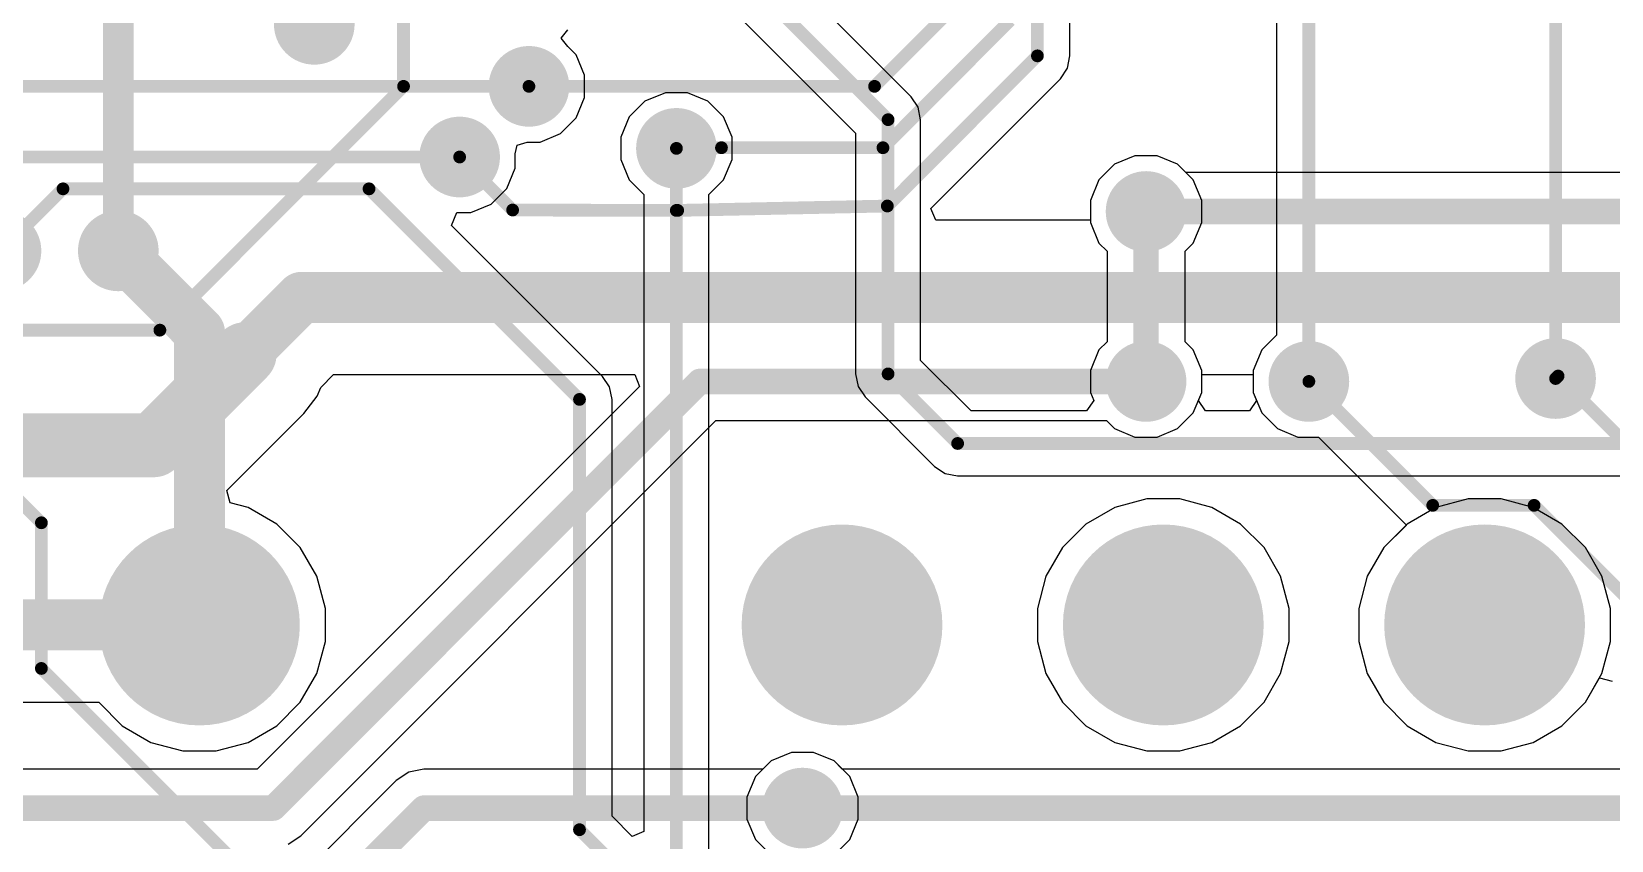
# Model space of a CAD drawing. Header units: millimetres. Extents: x -0.36 to 5.33, y -0.63 to 3.45.
# Drawn here: x 2.898 to 3.518, y 0.932 to 1.249 of the extents above; entities that cross this region are included whole.
import ezdxf

# ---------------------------------------------------------------- set-up
doc = ezdxf.new("R2010")
doc.units = ezdxf.units.MM
doc.header["$MEASUREMENT"] = 0
for name, color, linetype in [('BottomLayer', 5, 'Continuous'), ('BottomSolder', 6, 'Continuous'), ('MultiLayer', 9, 'Continuous'), ('PadHoleLayer', 156, 'Continuous'), ('TopLayer', 1, 'Continuous'), ('TopSolder', 216, 'Continuous'), ('ViaHoleLayer', 16, 'Continuous')]:
    doc.layers.add(name, color=color, linetype=linetype)

# ---------------------------------------------------------------- blocks, each defined once
blk = doc.blocks.new('1_1376430_8_1')
at = {"layer": 'BottomLayer'}
h = blk.add_hatch(color=5, dxfattribs=at)
edge = h.paths.add_edge_path()
edge.add_arc((0.3051175, 0.3238183), 0.0393701, 0, 360)
h = blk.add_hatch(color=5, dxfattribs=at)
edge = h.paths.add_edge_path()
edge.add_arc((0.5570855, 0.3238183), 0.0393701, 0, 360)
h = blk.add_hatch(color=5, dxfattribs=at)
edge = h.paths.add_edge_path()
edge.add_arc((0.6830695, 0.3238183), 0.0393701, 0, 360)
h = blk.add_hatch(color=5, dxfattribs=at)
edge = h.paths.add_edge_path()
edge.add_arc((0.8090535, 0.3238183), 0.0393701, 0, 360)
at = {"layer": 'BottomSolder'}
h = blk.add_hatch(color=6, dxfattribs=at)
edge = h.paths.add_edge_path()
edge.add_arc((0.3051175, 0.3238183), 0.0393701, 0, 360)
h = blk.add_hatch(color=6, dxfattribs=at)
edge = h.paths.add_edge_path()
edge.add_arc((0.5570855, 0.3238183), 0.0393701, 0, 360)
h = blk.add_hatch(color=6, dxfattribs=at)
edge = h.paths.add_edge_path()
edge.add_arc((0.6830695, 0.3238183), 0.0393701, 0, 360)
h = blk.add_hatch(color=6, dxfattribs=at)
edge = h.paths.add_edge_path()
edge.add_arc((0.8090535, 0.3238183), 0.0393701, 0, 360)
at = {"layer": 'MultiLayer'}
h = blk.add_hatch(color=9, dxfattribs=at)
edge = h.paths.add_edge_path()
edge.add_arc((0.3051175, 0.3238183), 0.0393701, 0, 360)
h = blk.add_hatch(color=9, dxfattribs=at)
edge = h.paths.add_edge_path()
edge.add_arc((0.5570855, 0.3238183), 0.0393701, 0, 360)
h = blk.add_hatch(color=9, dxfattribs=at)
edge = h.paths.add_edge_path()
edge.add_arc((0.6830695, 0.3238183), 0.0393701, 0, 360)
h = blk.add_hatch(color=9, dxfattribs=at)
edge = h.paths.add_edge_path()
edge.add_arc((0.8090535, 0.3238183), 0.0393701, 0, 360)
at = {"layer": 'PadHoleLayer'}
h = blk.add_hatch(color=156, dxfattribs=at)
edge = h.paths.add_edge_path()
edge.add_arc((0.3051175, 0.3238183), 0.0238189, 0, 360)
h = blk.add_hatch(color=156, dxfattribs=at)
edge = h.paths.add_edge_path()
edge.add_arc((0.5570855, 0.3238183), 0.0238189, 0, 360)
h = blk.add_hatch(color=156, dxfattribs=at)
edge = h.paths.add_edge_path()
edge.add_arc((0.6830695, 0.3238183), 0.0238189, 0, 360)
h = blk.add_hatch(color=156, dxfattribs=at)
edge = h.paths.add_edge_path()
edge.add_arc((0.8090535, 0.3238183), 0.0238189, 0, 360)
at = {"layer": 'TopLayer'}
h = blk.add_hatch(color=1, dxfattribs=at)
edge = h.paths.add_edge_path()
edge.add_arc((0.3051175, 0.3238183), 0.0393701, 0, 360)
h = blk.add_hatch(color=1, dxfattribs=at)
edge = h.paths.add_edge_path()
edge.add_arc((0.5570855, 0.3238183), 0.0393701, 0, 360)
h = blk.add_hatch(color=1, dxfattribs=at)
edge = h.paths.add_edge_path()
edge.add_arc((0.6830695, 0.3238183), 0.0393701, 0, 360)
h = blk.add_hatch(color=1, dxfattribs=at)
edge = h.paths.add_edge_path()
edge.add_arc((0.8090535, 0.3238183), 0.0393701, 0, 360)
at = {"layer": 'TopSolder'}
h = blk.add_hatch(color=216, dxfattribs=at)
edge = h.paths.add_edge_path()
edge.add_arc((0.3051175, 0.3238183), 0.0393701, 0, 360)
h = blk.add_hatch(color=216, dxfattribs=at)
edge = h.paths.add_edge_path()
edge.add_arc((0.5570855, 0.3238183), 0.0393701, 0, 360)
h = blk.add_hatch(color=216, dxfattribs=at)
edge = h.paths.add_edge_path()
edge.add_arc((0.6830695, 0.3238183), 0.0393701, 0, 360)
h = blk.add_hatch(color=216, dxfattribs=at)
edge = h.paths.add_edge_path()
edge.add_arc((0.8090535, 0.3238183), 0.0393701, 0, 360)

msp = doc.modelspace()

# ---------------------------------------------------------------- hatches: boundary and pattern name
at = {"layer": 'BottomLayer'}
h = msp.add_hatch(color=5, dxfattribs=at)
edge = h.paths.add_edge_path()
edge.add_arc((3.009, 1.252), 0.011811, 0, 360)
h = msp.add_hatch(color=5, dxfattribs=at)
edge = h.paths.add_edge_path()
edge.add_arc((3.0931753, 1.227689), 0.011811, 0, 360)
h = msp.add_hatch(color=5, dxfattribs=at)
edge = h.paths.add_edge_path()
edge.add_arc((3.151, 1.2033799), 0.011811, 0, 360)
h = msp.add_hatch(color=5, dxfattribs=at)
edge = h.paths.add_edge_path()
edge.add_arc((3.066, 1.2), 0.011811, 0, 360)
h = msp.add_hatch(color=5, dxfattribs=at)
edge = h.paths.add_edge_path()
edge.add_arc((3.3351575, 1.1786495), 0.011811, 0, 360)
h = msp.add_hatch(color=5, dxfattribs=at)
edge = h.paths.add_edge_path()
edge.add_arc((2.9321605, 1.1632165), 0.011811, 0, 360)
h = msp.add_hatch(color=5, dxfattribs=at)
edge = h.paths.add_edge_path()
edge.add_arc((3.3351575, 1.1120459), 0.011811, 0, 360)
h = msp.add_hatch(color=5, dxfattribs=at)
edge = h.paths.add_edge_path()
edge.add_arc((3.399, 1.1120459), 0.011811, 0, 360)
h = msp.add_hatch(color=5, dxfattribs=at)
edge = h.paths.add_edge_path()
edge.add_arc((3.4957429, 1.113189), 0.011811, 0, 360)
h = msp.add_hatch(color=5, dxfattribs=at)
edge = h.paths.add_edge_path()
edge.add_arc((3.2004679, 0.9448391), 0.011811, 0, 360)
at = {"layer": 'BottomSolder'}
h = msp.add_hatch(color=6, dxfattribs=at)
edge = h.paths.add_edge_path()
edge.add_arc((3.009, 1.252), 0.015811, 0, 360)
h = msp.add_hatch(color=6, dxfattribs=at)
edge = h.paths.add_edge_path()
edge.add_arc((3.0931753, 1.227689), 0.015811, 0, 360)
h = msp.add_hatch(color=6, dxfattribs=at)
edge = h.paths.add_edge_path()
edge.add_arc((3.066, 1.2), 0.015811, 0, 360)
h = msp.add_hatch(color=6, dxfattribs=at)
edge = h.paths.add_edge_path()
edge.add_arc((3.151, 1.2033799), 0.015811, 0, 360)
h = msp.add_hatch(color=6, dxfattribs=at)
edge = h.paths.add_edge_path()
edge.add_arc((3.3351575, 1.1786495), 0.015811, 0, 360)
h = msp.add_hatch(color=6, dxfattribs=at)
edge = h.paths.add_edge_path()
edge.add_arc((2.8861528, 1.1632165), 0.015811, 0, 360)
h = msp.add_hatch(color=6, dxfattribs=at)
edge = h.paths.add_edge_path()
edge.add_arc((2.9321605, 1.1632165), 0.015811, 0, 360)
h = msp.add_hatch(color=6, dxfattribs=at)
edge = h.paths.add_edge_path()
edge.add_arc((3.3351575, 1.1120459), 0.015811, 0, 360)
h = msp.add_hatch(color=6, dxfattribs=at)
edge = h.paths.add_edge_path()
edge.add_arc((3.399, 1.1120459), 0.015811, 0, 360)
h = msp.add_hatch(color=6, dxfattribs=at)
edge = h.paths.add_edge_path()
edge.add_arc((3.4957429, 1.113189), 0.015811, 0, 360)
h = msp.add_hatch(color=6, dxfattribs=at)
edge = h.paths.add_edge_path()
edge.add_arc((3.2004679, 0.9448391), 0.015811, 0, 360)
at = {"layer": 'TopLayer'}
h = msp.add_hatch(color=1, dxfattribs=at)
edge = h.paths.add_edge_path()
edge.add_arc((3.009, 1.252), 0.011811, 0, 360)
h = msp.add_hatch(color=1, dxfattribs=at)
edge = h.paths.add_edge_path()
edge.add_arc((3.0931753, 1.227689), 0.011811, 0, 360)
h = msp.add_hatch(color=1, dxfattribs=at)
edge = h.paths.add_edge_path()
edge.add_arc((3.151, 1.2033799), 0.011811, 0, 360)
h = msp.add_hatch(color=1, dxfattribs=at)
edge = h.paths.add_edge_path()
edge.add_arc((3.066, 1.2), 0.011811, 0, 360)
h = msp.add_hatch(color=1, dxfattribs=at)
edge = h.paths.add_edge_path()
edge.add_arc((3.3351575, 1.1786495), 0.011811, 0, 360)
h = msp.add_hatch(color=1, dxfattribs=at)
edge = h.paths.add_edge_path()
edge.add_arc((2.9321605, 1.1632165), 0.011811, 0, 360)
h = msp.add_hatch(color=1, dxfattribs=at)
edge = h.paths.add_edge_path()
edge.add_arc((3.3351575, 1.1120459), 0.011811, 0, 360)
h = msp.add_hatch(color=1, dxfattribs=at)
edge = h.paths.add_edge_path()
edge.add_arc((3.399, 1.1120459), 0.011811, 0, 360)
h = msp.add_hatch(color=1, dxfattribs=at)
edge = h.paths.add_edge_path()
edge.add_arc((3.4957429, 1.113189), 0.011811, 0, 360)
h = msp.add_hatch(color=1, dxfattribs=at)
edge = h.paths.add_edge_path()
edge.add_arc((3.2004679, 0.9448391), 0.011811, 0, 360)
at = {"layer": 'TopSolder'}
h = msp.add_hatch(color=216, dxfattribs=at)
edge = h.paths.add_edge_path()
edge.add_arc((3.009, 1.252), 0.015811, 0, 360)
h = msp.add_hatch(color=216, dxfattribs=at)
edge = h.paths.add_edge_path()
edge.add_arc((3.0931753, 1.227689), 0.015811, 0, 360)
h = msp.add_hatch(color=216, dxfattribs=at)
edge = h.paths.add_edge_path()
edge.add_arc((3.066, 1.2), 0.015811, 0, 360)
h = msp.add_hatch(color=216, dxfattribs=at)
edge = h.paths.add_edge_path()
edge.add_arc((3.151, 1.2033799), 0.015811, 0, 360)
h = msp.add_hatch(color=216, dxfattribs=at)
edge = h.paths.add_edge_path()
edge.add_arc((3.3351575, 1.1786495), 0.015811, 0, 360)
h = msp.add_hatch(color=216, dxfattribs=at)
edge = h.paths.add_edge_path()
edge.add_arc((2.8861528, 1.1632165), 0.015811, 0, 360)
h = msp.add_hatch(color=216, dxfattribs=at)
edge = h.paths.add_edge_path()
edge.add_arc((2.9321605, 1.1632165), 0.015811, 0, 360)
h = msp.add_hatch(color=216, dxfattribs=at)
edge = h.paths.add_edge_path()
edge.add_arc((3.3351575, 1.1120459), 0.015811, 0, 360)
h = msp.add_hatch(color=216, dxfattribs=at)
edge = h.paths.add_edge_path()
edge.add_arc((3.399, 1.1120459), 0.015811, 0, 360)
h = msp.add_hatch(color=216, dxfattribs=at)
edge = h.paths.add_edge_path()
edge.add_arc((3.4957429, 1.113189), 0.015811, 0, 360)
h = msp.add_hatch(color=216, dxfattribs=at)
edge = h.paths.add_edge_path()
edge.add_arc((3.2004679, 0.9448391), 0.015811, 0, 360)
at = {"layer": 'ViaHoleLayer'}
h = msp.add_hatch(color=16, dxfattribs=at)
edge = h.paths.add_edge_path()
edge.add_arc((3.009, 1.252), 0.0059055, 0, 360)
h = msp.add_hatch(color=16, dxfattribs=at)
edge = h.paths.add_edge_path()
edge.add_arc((3.0931753, 1.227689), 0.0059055, 0, 360)
h = msp.add_hatch(color=16, dxfattribs=at)
edge = h.paths.add_edge_path()
edge.add_arc((3.151, 1.2033799), 0.0059055, 0, 360)
h = msp.add_hatch(color=16, dxfattribs=at)
edge = h.paths.add_edge_path()
edge.add_arc((3.066, 1.2), 0.0059055, 0, 360)
h = msp.add_hatch(color=16, dxfattribs=at)
edge = h.paths.add_edge_path()
edge.add_arc((3.3351575, 1.1786495), 0.0059055, 0, 360)
h = msp.add_hatch(color=16, dxfattribs=at)
edge = h.paths.add_edge_path()
edge.add_arc((2.9321605, 1.1632165), 0.0059055, 0, 360)
h = msp.add_hatch(color=16, dxfattribs=at)
edge = h.paths.add_edge_path()
edge.add_arc((3.3351575, 1.1120459), 0.0059055, 0, 360)
h = msp.add_hatch(color=16, dxfattribs=at)
edge = h.paths.add_edge_path()
edge.add_arc((3.399, 1.1120459), 0.0059055, 0, 360)
h = msp.add_hatch(color=16, dxfattribs=at)
edge = h.paths.add_edge_path()
edge.add_arc((3.4957429, 1.113189), 0.0059055, 0, 360)
h = msp.add_hatch(color=16, dxfattribs=at)
edge = h.paths.add_edge_path()
edge.add_arc((3.2004679, 0.9448391), 0.0059055, 0, 360)

# ---------------------------------------------------------------- linework, layer by layer
at = {"layer": 'BottomLayer'}
for p, q in [((3.305304, 1.2396419), (3.305304, 1.4214247)), ((3.3043339, 1.2347646), (3.305304, 1.2396419)), ((3.3015711, 1.2306299), (3.3043339, 1.2347646)), ((3.2508195, 1.1798783), (3.3015711, 1.2306299)), ((3.3228026, 1.19714), (3.316667, 1.1910044)), ((3.330819, 1.2004605), (3.3228026, 1.19714)), ((3.339496, 1.2004605), (3.330819, 1.2004605)), ((3.3475124, 1.19714), (3.339496, 1.2004605)), ((3.350709, 1.1939434), (3.3475124, 1.19714)), ((3.316667, 1.1910044), (3.3133465, 1.182988)), ((3.7733656, 1.1939434), (3.350709, 1.1939434)), ((3.252733, 1.1752589), (3.2508195, 1.1798783)), ((3.3133465, 1.182988), (3.3133465, 1.1752589)), ((3.3133465, 1.1752589), (3.252733, 1.1752589)), ((3.1365811, 1.1101217), (2.9865924, 0.960133)), ((3.0101105, 1.1063317), (3.011515, 1.1097224)), ((3.011515, 1.1097224), (3.0165337, 1.1147411)), ((3.0165337, 1.1147411), (3.1346676, 1.1147411)), ((3.1346676, 1.1147411), (3.1365811, 1.1101217)), ((3.3569685, 1.1077074), (3.3569685, 1.1147411)), ((3.3569685, 1.1147411), (3.377189, 1.1147411)), ((3.377189, 1.1147411), (3.377189, 1.1077074)), ((3.0049011, 1.0995427), (3.0101105, 1.1063317)), ((3.353648, 1.099691), (3.3569685, 1.1077074)), ((3.377189, 1.1077074), (3.3805095, 1.099691)), ((2.9746923, 1.0693339), (3.0049011, 1.0995427)), ((3.0037417, 0.9340247), (3.166469, 1.096752)), ((3.166469, 1.096752), (3.319606, 1.096752)), ((3.319606, 1.096752), (3.3228026, 1.0935554)), ((3.3475124, 1.0935554), (3.353648, 1.099691)), ((3.3805095, 1.099691), (3.3866451, 1.0935554)), ((3.3228026, 1.0935554), (3.330819, 1.0902349)), ((3.339496, 1.0902349), (3.3475124, 1.0935554)), ((3.3866451, 1.0935554), (3.3946615, 1.0902349)), ((3.330819, 1.0902349), (3.339496, 1.0902349)), ((3.3946615, 1.0902349), (3.402787, 1.0902349)), ((3.402787, 1.0902349), (3.4372466, 1.0557753)), ((2.9759864, 1.0645042), (2.9746923, 1.0693339)), ((3.3354203, 1.065983), (3.3228639, 1.0626185)), ((3.3484197, 1.065983), (3.3354203, 1.065983)), ((3.3609761, 1.0626185), (3.3484197, 1.065983)), ((2.9830241, 1.0626185), (2.9759864, 1.0645042)), ((2.9942819, 1.0561188), (2.9830241, 1.0626185)), ((3.3228639, 1.0626185), (3.3116061, 1.0561188)), ((3.3722339, 1.0561188), (3.3609761, 1.0626185)), ((3.0034739, 1.0469268), (2.9942819, 1.0561188)), ((3.3116061, 1.0561188), (3.3024141, 1.0469268)), ((3.3814259, 1.0469268), (3.3722339, 1.0561188)), ((3.4372466, 1.0557753), (3.4283981, 1.0469268)), ((3.0099736, 1.035669), (3.0034739, 1.0469268)), ((3.3024141, 1.0469268), (3.2959144, 1.035669)), ((3.3879256, 1.035669), (3.3814259, 1.0469268)), ((3.4283981, 1.0469268), (3.4218984, 1.035669)), ((3.0133381, 1.0231126), (3.0099736, 1.035669)), ((3.2959144, 1.035669), (3.2925499, 1.0231126)), ((3.3912901, 1.0231126), (3.3879256, 1.035669)), ((3.4218984, 1.035669), (3.4185339, 1.0231126)), ((3.0133381, 1.0101132), (3.0133381, 1.0231126)), ((3.2925499, 1.0231126), (3.2925499, 1.0101132)), ((3.3912901, 1.0101132), (3.3912901, 1.0231126)), ((3.4185339, 1.0231126), (3.4185339, 1.0101132)), ((3.0099736, 0.9975568), (3.0133381, 1.0101132)), ((3.2925499, 1.0101132), (3.2959144, 0.9975568)), ((3.3879256, 0.9975568), (3.3912901, 1.0101132)), ((3.4185339, 1.0101132), (3.4218984, 0.9975568)), ((3.0034739, 0.986299), (3.0099736, 0.9975568)), ((3.2959144, 0.9975568), (3.3024141, 0.986299)), ((3.3814259, 0.986299), (3.3879256, 0.9975568)), ((3.4218984, 0.9975568), (3.4283981, 0.986299)), ((3.5074099, 0.986299), (3.5129822, 0.9959504)), ((3.5129822, 0.9959504), (3.5179822, 0.9946107)), ((2.8775217, 0.986354), (2.9244303, 0.986354)), ((2.9244303, 0.986354), (2.9244621, 0.986299)), ((2.9244621, 0.986299), (2.9336541, 0.977107)), ((2.9942819, 0.977107), (3.0034739, 0.986299)), ((3.3024141, 0.986299), (3.3116061, 0.977107)), ((3.3722339, 0.977107), (3.3814259, 0.986299)), ((3.4283981, 0.986299), (3.4375901, 0.977107)), ((3.4982179, 0.977107), (3.5074099, 0.986299)), ((2.9336541, 0.977107), (2.9449119, 0.9706073)), ((2.9830241, 0.9706073), (2.9942819, 0.977107)), ((3.3116061, 0.977107), (3.3228639, 0.9706073)), ((3.3609761, 0.9706073), (3.3722339, 0.977107)), ((3.4375901, 0.977107), (3.4488479, 0.9706073)), ((3.4869601, 0.9706073), (3.4982179, 0.977107)), ((2.9449119, 0.9706073), (2.9574683, 0.9672428)), ((2.9574683, 0.9672428), (2.9704677, 0.9672428)), ((2.9704677, 0.9672428), (2.9830241, 0.9706073)), ((3.1961294, 0.9666501), (3.188113, 0.9633296)), ((3.2048064, 0.9666501), (3.1961294, 0.9666501)), ((3.2128228, 0.9633296), (3.2048064, 0.9666501)), ((3.3228639, 0.9706073), (3.3354203, 0.9672428)), ((3.3354203, 0.9672428), (3.3484197, 0.9672428)), ((3.3484197, 0.9672428), (3.3609761, 0.9706073)), ((3.4488479, 0.9706073), (3.4614043, 0.9672428)), ((3.4614043, 0.9672428), (3.4744037, 0.9672428)), ((3.4744037, 0.9672428), (3.4869601, 0.9706073)), ((3.188113, 0.9633296), (3.1849164, 0.960133)), ((3.2189584, 0.957194), (3.2128228, 0.9633296)), ((2.9865924, 0.960133), (2.8688391, 0.960133)), ((3.0411677, 0.9556535), (2.979626, 0.8941118)), ((3.0461294, 0.9589688), (3.0411677, 0.9556535)), ((3.0519821, 0.960133), (3.0461294, 0.9589688)), ((3.1849164, 0.960133), (3.0519821, 0.960133)), ((3.2222789, 0.9491776), (3.2189584, 0.957194)), ((3.2222789, 0.9405006), (3.2222789, 0.9491776)), ((3.2189584, 0.9324842), (3.2222789, 0.9405006)), ((2.99878, 0.9307094), (3.0037417, 0.9340247)), ((3.2128228, 0.9263486), (3.2189584, 0.9324842))]:
    msp.add_line(p, q, dxfattribs=at)
for points, const_width in [([(3.2925591, 1.2396419), (3.2925591, 1.7582106)], 0.005), ([(2.9321606, 1.1632165), (2.9321606, 1.3016858)], 0.012), ([(3.044, 1.2276909), (3.044, 1.2890675)], 0.005), ([(3.2286909, 1.2276909), (3.271, 1.27)], 0.005), ([(3.231996, 1.2036379), (3.2819172, 1.2535591)], 0.005), ([(3.2337086, 1.1807914), (3.2925591, 1.2396419)], 0.005), ([(2.9484586, 1.1321495), (3.044, 1.2276909)], 0.005), ([(3.0931753, 1.227689), (3.0931772, 1.2276909)], 0.005), ([(3.0931772, 1.2276909), (3.2286909, 1.2276909)], 0.005), ([(3.066, 1.2), (3.0867765, 1.1792235)], 0.005), ([(3.151, 1.2033799), (3.1686691, 1.2036379)], 0.005), ([(3.1686691, 1.2036379), (3.231996, 1.2036379)], 0.005), ([(3.1515077, 1.1790742), (3.2337086, 1.1807914)], 0.005), ([(3.3351575, 1.1786495), (3.7797005, 1.1786495)], 0.01), ([(3.0867764, 1.1792235), (3.1509413, 1.1790689)], 0.005), ([(2.9817219, 1.1227219), (3.004, 1.145)], 0.02), ([(3.004, 1.145), (3.5420001, 1.145)], 0.02), ([(2.7910876, 1.1321495), (2.9484586, 1.1321495)], 0.005), ([(2.946, 1.087), (2.9817219, 1.1227219)], 0.025), ([(2.9929273, 0.9448391), (3.1601341, 1.1120459)], 0.01), ([(3.1601341, 1.1120459), (3.3351575, 1.1120459)], 0.01), ([(3.4957429, 1.113189), (3.4967231, 1.1141692)], 0.005), ([(3.4967231, 1.1141692), (3.5457271, 1.0651652)], 0.005), ([(3.399, 1.1120459), (3.4475629, 1.063483)], 0.005), ([(2.683, 1.087), (2.946, 1.087)], 0.025), ([(3.4475629, 1.063483), (3.4873182, 1.063483)], 0.005), ([(3.4873182, 1.063483), (3.5307271, 1.0200741)], 0.005), ([(2.837984, 1.0166129), (2.963968, 1.0166129)], 0.02), ([(2.9647944, 1.0166129), (2.9647944, 1.0176169)], 0.01), ([(2.8688391, 0.9448391), (2.9929273, 0.9448391)], 0.01), ([(2.9859609, 0.8788179), (3.0519821, 0.9448391)], 0.01), ([(3.0519821, 0.9448391), (3.2004679, 0.9448391)], 0.01)]:
    msp.add_lwpolyline(points, dxfattribs=dict(at, const_width=const_width))
for points, const_width in [([(3.2913091, 1.2396419, 1), (3.2938091, 1.2396419, 1)], 0.0025), ([(3.2913091, 1.2396419, 1), (3.2938091, 1.2396419, 1)], 0.0025), ([(3.04275, 1.2276909, 1), (3.04525, 1.2276909, 1)], 0.0025), ([(3.04275, 1.2276909, 1), (3.04525, 1.2276909, 1)], 0.0025), ([(3.0919253, 1.227689, 1), (3.0944253, 1.227689, 1)], 0.0025), ([(3.0919272, 1.2276909, 1), (3.0944272, 1.2276909, 1)], 0.0025), ([(3.0919272, 1.2276909, 1), (3.0944272, 1.2276909, 1)], 0.0025), ([(3.2274409, 1.2276909, 1), (3.2299409, 1.2276909, 1)], 0.0025), ([(3.2274409, 1.2276909, 1), (3.2299409, 1.2276909, 1)], 0.0025), ([(3.06475, 1.2, 1), (3.06725, 1.2, 1)], 0.0025), ([(3.14975, 1.2033799, 1), (3.15225, 1.2033799, 1)], 0.0025), ([(3.1674191, 1.2036379, 1), (3.1699191, 1.2036379, 1)], 0.0025), ([(3.1674191, 1.2036379, 1), (3.1699191, 1.2036379, 1)], 0.0025), ([(3.230746, 1.2036379, 1), (3.233246, 1.2036379, 1)], 0.0025), ([(3.230746, 1.2036379, 1), (3.233246, 1.2036379, 1)], 0.0025), ([(3.2324586, 1.1807914, 1), (3.2349586, 1.1807914, 1)], 0.0025), ([(3.2324586, 1.1807914, 1), (3.2349586, 1.1807914, 1)], 0.0025), ([(3.3326575, 1.1786495, 1), (3.3376575, 1.1786495, 1)], 0.005), ([(3.0855264, 1.1792235, 1), (3.0880264, 1.1792235, 1)], 0.0025), ([(3.0855265, 1.1792235, 1), (3.0880265, 1.1792235, 1)], 0.0025), ([(3.1496913, 1.179069, 1), (3.1521913, 1.179069, 1)], 0.0025), ([(3.1496913, 1.1790689, 1), (3.1521913, 1.1790689, 1)], 0.0025), ([(3.1502577, 1.1790742, 1), (3.1527577, 1.1790742, 1)], 0.0025), ([(3.1502577, 1.1790742, 1), (3.1527577, 1.1790742, 1)], 0.0025), ([(2.9291606, 1.1632165, 1), (2.9351606, 1.1632165, 1)], 0.006), ([(2.999, 1.145, 1), (3.009, 1.145, 1)], 0.01), ([(2.999, 1.145, 1), (3.009, 1.145, 1)], 0.01), ([(2.9472086, 1.1321495, 1), (2.9497086, 1.1321495, 1)], 0.0025), ([(2.9472086, 1.1321495, 1), (2.9497086, 1.1321495, 1)], 0.0025), ([(2.9754719, 1.1227219, 1), (2.9879719, 1.1227219, 1)], 0.0125), ([(2.9767219, 1.1227219, 1), (2.9867219, 1.1227219, 1)], 0.01), ([(3.1576341, 1.1120459, 1), (3.1626341, 1.1120459, 1)], 0.005), ([(3.1576341, 1.1120459, 1), (3.1626341, 1.1120459, 1)], 0.005), ([(3.3326575, 1.1120459, 1), (3.3376575, 1.1120459, 1)], 0.005), ([(3.4944929, 1.113189, 1), (3.4969929, 1.113189, 1)], 0.0025), ([(3.4954731, 1.1141692, 1), (3.4979731, 1.1141692, 1)], 0.0025), ([(3.4954731, 1.1141692, 1), (3.4979731, 1.1141692, 1)], 0.0025), ([(3.39775, 1.1120459, 1), (3.40025, 1.1120459, 1)], 0.0025), ([(2.93975, 1.087, 1), (2.95225, 1.087, 1)], 0.0125), ([(2.93975, 1.087, 1), (2.95225, 1.087, 1)], 0.0125), ([(3.4463129, 1.063483, 1), (3.4488129, 1.063483, 1)], 0.0025), ([(3.4463129, 1.063483, 1), (3.4488129, 1.063483, 1)], 0.0025), ([(3.4860682, 1.063483, 1), (3.4885682, 1.063483, 1)], 0.0025), ([(3.4860682, 1.063483, 1), (3.4885682, 1.063483, 1)], 0.0025), ([(2.958968, 1.0166129, 1), (2.968968, 1.0166129, 1)], 0.01), ([(2.9622944, 1.0176169, 1), (2.9672944, 1.0176169, 1)], 0.005), ([(2.9622944, 1.0166129, 1), (2.9672944, 1.0166129, 1)], 0.005), ([(2.9904273, 0.9448391, 1), (2.9954273, 0.9448391, 1)], 0.005), ([(2.9904273, 0.9448391, 1), (2.9954273, 0.9448391, 1)], 0.005), ([(3.0494821, 0.9448391, 1), (3.0544821, 0.9448391, 1)], 0.005), ([(3.0494821, 0.9448391, 1), (3.0544821, 0.9448391, 1)], 0.005), ([(3.1979679, 0.9448391, 1), (3.2029679, 0.9448391, 1)], 0.005)]:
    msp.add_lwpolyline(points, format="xyb", close=True, dxfattribs=dict(at, const_width=const_width))
at = {"layer": 'BottomLayer', "const_width": 0.005}
msp.add_lwpolyline([(3.1515077, 1.1790742, -0.005824967749251477), (3.1509413, 1.179069)], format="xyb", dxfattribs=at)
at = {"layer": 'TopLayer'}
for p, q in [((3.243012, 1.2236441), (3.1217351, 1.344921)), ((3.0999782, 1.3306299), (3.2212551, 1.209353)), ((3.3862551, 1.2641566), (3.3862551, 1.1301464)), ((3.1058027, 1.2465141), (3.1084621, 1.2497805)), ((3.1084621, 1.2432476), (3.1058027, 1.2465141)), ((3.1116658, 1.2400439), (3.1084621, 1.2432476)), ((3.1149863, 1.2320275), (3.1116658, 1.2400439)), ((3.1149863, 1.2233505), (3.1149863, 1.2320275)), ((3.1116658, 1.2153341), (3.1149863, 1.2233505)), ((3.1386451, 1.2218704), (3.1325095, 1.2157348)), ((3.1466615, 1.2251909), (3.1386451, 1.2218704)), ((3.1553385, 1.2251909), (3.1466615, 1.2251909)), ((3.1633549, 1.2218704), (3.1553385, 1.2251909)), ((3.1694905, 1.2157348), (3.1633549, 1.2218704)), ((3.2457748, 1.2195094), (3.243012, 1.2236441)), ((3.1055302, 1.2091985), (3.1116658, 1.2153341)), ((3.1325095, 1.2157348), (3.129189, 1.2077184)), ((3.172811, 1.2077184), (3.1694905, 1.2157348)), ((3.2467449, 1.2146321), (3.2457748, 1.2195094)), ((3.2467449, 1.1202791), (3.2467449, 1.2146321)), ((3.0975138, 1.205878), (3.1055302, 1.2091985)), ((3.2212551, 1.209353), (3.2212551, 1.115)), ((3.087811, 1.2012586), (3.0885496, 1.2045846)), ((3.0885496, 1.2045846), (3.0924304, 1.205878)), ((3.0924304, 1.205878), (3.0975138, 1.205878)), ((3.129189, 1.2077184), (3.129189, 1.1990414)), ((3.172811, 1.1990414), (3.172811, 1.2077184)), ((3.0844905, 1.1876451), (3.087811, 1.1956615)), ((3.087811, 1.1956615), (3.087811, 1.2012586)), ((3.129189, 1.1990414), (3.1325095, 1.191025)), ((3.1694905, 1.191025), (3.172811, 1.1990414)), ((3.3228026, 1.19714), (3.316667, 1.1910044)), ((3.330819, 1.2004605), (3.3228026, 1.19714)), ((3.339496, 1.2004605), (3.330819, 1.2004605)), ((3.3475124, 1.19714), (3.339496, 1.2004605)), ((3.353648, 1.1910044), (3.3475124, 1.19714)), ((3.1325095, 1.191025), (3.1382551, 1.1852794)), ((3.1637449, 1.1852794), (3.1694905, 1.191025)), ((3.316667, 1.1910044), (3.3133465, 1.182988)), ((3.3569685, 1.182988), (3.353648, 1.1910044)), ((3.0783549, 1.1815095), (3.0844905, 1.1876451)), ((3.1382551, 1.1852794), (3.1382551, 0.9356711)), ((3.1637449, 0.9260557), (3.1637449, 1.1852794)), ((3.062835, 1.173189), (3.0649061, 1.178189)), ((3.0649061, 1.178189), (3.0703385, 1.178189)), ((3.0703385, 1.178189), (3.0783549, 1.1815095)), ((3.3133465, 1.182988), (3.3133465, 1.174311)), ((3.3569685, 1.174311), (3.3569685, 1.182988)), ((3.122012, 1.114012), (3.062835, 1.173189)), ((3.3133465, 1.174311), (3.316667, 1.1662946)), ((3.353648, 1.1662946), (3.3569685, 1.174311)), ((3.316667, 1.1662946), (3.3198636, 1.163098)), ((3.3504514, 1.163098), (3.353648, 1.1662946)), ((3.3198636, 1.163098), (3.3198636, 1.1275974)), ((3.3504514, 1.1275974), (3.3504514, 1.163098)), ((3.3198636, 1.1275974), (3.316667, 1.1244008)), ((3.353648, 1.1244008), (3.3504514, 1.1275974)), ((3.3862551, 1.1301464), (3.3805095, 1.1244008)), ((3.316667, 1.1244008), (3.3133465, 1.1163844)), ((3.3569685, 1.1163844), (3.353648, 1.1244008)), ((3.3805095, 1.1244008), (3.377189, 1.1163844)), ((3.2665442, 1.1004798), (3.2467449, 1.1202791)), ((3.3133465, 1.1163844), (3.3133465, 1.1077074)), ((3.3569685, 1.1077074), (3.3569685, 1.1163844)), ((3.377189, 1.1163844), (3.377189, 1.1077074)), ((3.1247748, 1.1098773), (3.122012, 1.114012)), ((3.1257449, 1.105), (3.1247748, 1.1098773)), ((3.2212551, 1.115), (3.2222252, 1.1101227)), ((3.2222252, 1.1101227), (3.224988, 1.105988)), ((3.1257449, 0.9416484), (3.1257449, 1.105)), ((3.224988, 1.105988), (3.2522531, 1.0787229)), ((3.3146182, 1.1046372), (3.3118403, 1.1004798)), ((3.3133465, 1.1077074), (3.3146182, 1.1046372)), ((3.3556968, 1.1046372), (3.3569685, 1.1077074)), ((3.3584747, 1.1004798), (3.3556968, 1.1046372)), ((3.3784607, 1.1046372), (3.3756828, 1.1004798)), ((3.377189, 1.1077074), (3.3784607, 1.1046372)), ((3.3118403, 1.1004798), (3.2665442, 1.1004798)), ((3.3756828, 1.1004798), (3.3584747, 1.1004798)), ((3.2522531, 1.0787229), (3.2563878, 1.0759601)), ((3.2563878, 1.0759601), (3.2612651, 1.07499)), ((3.2612651, 1.07499), (3.673026, 1.07499)), ((3.3354203, 1.065983), (3.3228639, 1.0626185)), ((3.3484197, 1.065983), (3.3354203, 1.065983)), ((3.3609761, 1.0626185), (3.3484197, 1.065983)), ((3.4614043, 1.065983), (3.4488479, 1.0626185)), ((3.4744037, 1.065983), (3.4614043, 1.065983)), ((3.4869601, 1.0626185), (3.4744037, 1.065983)), ((3.3228639, 1.0626185), (3.3116061, 1.0561188)), ((3.3722339, 1.0561188), (3.3609761, 1.0626185)), ((3.4488479, 1.0626185), (3.4375901, 1.0561188)), ((3.4982179, 1.0561188), (3.4869601, 1.0626185)), ((3.3116061, 1.0561188), (3.3024141, 1.0469268)), ((3.3814259, 1.0469268), (3.3722339, 1.0561188)), ((3.4375901, 1.0561188), (3.4283981, 1.0469268)), ((3.5074099, 1.0469268), (3.4982179, 1.0561188)), ((3.3024141, 1.0469268), (3.2959144, 1.035669)), ((3.3879256, 1.035669), (3.3814259, 1.0469268)), ((3.4283981, 1.0469268), (3.4218984, 1.035669)), ((3.5139096, 1.035669), (3.5074099, 1.0469268)), ((3.2959144, 1.035669), (3.2925499, 1.0231126)), ((3.3912901, 1.0231126), (3.3879256, 1.035669)), ((3.4218984, 1.035669), (3.4185339, 1.0231126)), ((3.5172741, 1.0231126), (3.5139096, 1.035669)), ((3.2925499, 1.0231126), (3.2925499, 1.0101132)), ((3.3912901, 1.0101132), (3.3912901, 1.0231126)), ((3.4185339, 1.0231126), (3.4185339, 1.0101132)), ((3.5172741, 1.0101132), (3.5172741, 1.0231126)), ((3.2925499, 1.0101132), (3.2959144, 0.9975568)), ((3.3879256, 0.9975568), (3.3912901, 1.0101132)), ((3.4185339, 1.0101132), (3.4218984, 0.9975568)), ((3.5139096, 0.9975568), (3.5172741, 1.0101132)), ((3.2959144, 0.9975568), (3.3024141, 0.986299)), ((3.3814259, 0.986299), (3.3879256, 0.9975568)), ((3.4218984, 0.9975568), (3.4283981, 0.986299)), ((3.5074099, 0.986299), (3.5139096, 0.9975568)), ((3.3024141, 0.986299), (3.3116061, 0.977107)), ((3.3722339, 0.977107), (3.3814259, 0.986299)), ((3.4283981, 0.986299), (3.4375901, 0.977107)), ((3.4982179, 0.977107), (3.5074099, 0.986299)), ((3.3116061, 0.977107), (3.3228639, 0.9706073)), ((3.3609761, 0.9706073), (3.3722339, 0.977107)), ((3.4375901, 0.977107), (3.4488479, 0.9706073)), ((3.4869601, 0.9706073), (3.4982179, 0.977107)), ((3.1961294, 0.9666501), (3.188113, 0.9633296)), ((3.2048064, 0.9666501), (3.1961294, 0.9666501)), ((3.2128228, 0.9633296), (3.2048064, 0.9666501)), ((3.3228639, 0.9706073), (3.3354203, 0.9672428)), ((3.3354203, 0.9672428), (3.3484197, 0.9672428)), ((3.3484197, 0.9672428), (3.3609761, 0.9706073)), ((3.4488479, 0.9706073), (3.4614043, 0.9672428)), ((3.4614043, 0.9672428), (3.4744037, 0.9672428)), ((3.4744037, 0.9672428), (3.4869601, 0.9706073)), ((3.188113, 0.9633296), (3.1819774, 0.957194)), ((3.2160194, 0.960133), (3.2128228, 0.9633296)), ((3.1819774, 0.957194), (3.1786569, 0.9491776)), ((3.6674512, 0.960133), (3.2160194, 0.960133)), ((3.1786569, 0.9491776), (3.1786569, 0.9405006)), ((3.1336357, 0.9337576), (3.1257449, 0.9416484)), ((3.1382551, 0.9356711), (3.1336357, 0.9337576)), ((3.1786569, 0.9405006), (3.1819774, 0.9324842)), ((3.1819774, 0.9324842), (3.188113, 0.9263486))]:
    msp.add_line(p, q, dxfattribs=at)
for points, const_width in [([(3.1089902, 1.3396419), (3.234, 1.2146321)], 0.005), ([(3.399, 1.1120459), (3.399, 1.2822571)], 0.005), ([(3.4957429, 1.113189), (3.4957429, 1.2822571)], 0.005), ([(2.762697, 1.227689), (3.0931753, 1.227689)], 0.005), ([(3.234, 1.115), (3.234, 1.2146321)], 0.005), ([(2.7827972, 1.2), (3.066, 1.2)], 0.005), ([(3.151, 0.9207766), (3.151, 1.2033799)], 0.005), ([(2.8861528, 1.1632165), (2.9104638, 1.1875275)], 0.005), ([(2.9104638, 1.1875275), (3.0304725, 1.1875275)], 0.005), ([(3.0304725, 1.1875275), (3.113, 1.105)], 0.005), ([(3.3351575, 1.1120459), (3.3351575, 1.1786495)], 0.01), ([(2.9321605, 1.1632165), (2.963968, 1.131409)], 0.02), ([(2.963968, 1.0166129), (2.963968, 1.131409)], 0.02), ([(2.8401451, 1.1185049), (2.902, 1.05665)], 0.005), ([(3.234, 1.115), (3.2612651, 1.0877349)], 0.005), ([(3.113, 0.9363693), (3.113, 1.105)], 0.005), ([(3.2612651, 1.0877349), (3.8215722, 1.0877349)], 0.005), ([(2.902, 0.999561), (2.902, 1.05665)], 0.005), ([(2.902, 0.999561), (3.0227431, 0.8788179)], 0.005), ([(3.2004679, 0.9448391), (3.7558391, 0.9448391)], 0.01), ([(3.113, 0.9363693), (3.172629, 0.8767403)], 0.005)]:
    msp.add_lwpolyline(points, dxfattribs=dict(at, const_width=const_width))
for points, const_width in [([(3.0919253, 1.227689, 1), (3.0944253, 1.227689, 1)], 0.0025), ([(3.23275, 1.2146321, 1), (3.23525, 1.2146321, 1)], 0.0025), ([(3.23275, 1.2146321, 1), (3.23525, 1.2146321, 1)], 0.0025), ([(3.06475, 1.2, 1), (3.06725, 1.2, 1)], 0.0025), ([(3.14975, 1.2033799, 1), (3.15225, 1.2033799, 1)], 0.0025), ([(2.9092138, 1.1875275, 1), (2.9117138, 1.1875275, 1)], 0.0025), ([(2.9092138, 1.1875275, 1), (2.9117138, 1.1875275, 1)], 0.0025), ([(3.0292225, 1.1875275, 1), (3.0317225, 1.1875275, 1)], 0.0025), ([(3.0292225, 1.1875275, 1), (3.0317225, 1.1875275, 1)], 0.0025), ([(3.3326575, 1.1786495, 1), (3.3376575, 1.1786495, 1)], 0.005), ([(2.9271605, 1.1632165, 1), (2.9371605, 1.1632165, 1)], 0.01), ([(2.958968, 1.131409, 1), (2.968968, 1.131409, 1)], 0.01), ([(2.958968, 1.131409, 1), (2.968968, 1.131409, 1)], 0.01), ([(3.23275, 1.115, 1), (3.23525, 1.115, 1)], 0.0025), ([(3.23275, 1.115, 1), (3.23525, 1.115, 1)], 0.0025), ([(3.3326575, 1.1120459, 1), (3.3376575, 1.1120459, 1)], 0.005), ([(3.4944929, 1.113189, 1), (3.4969929, 1.113189, 1)], 0.0025), ([(3.39775, 1.1120459, 1), (3.40025, 1.1120459, 1)], 0.0025), ([(3.11175, 1.105, 1), (3.11425, 1.105, 1)], 0.0025), ([(3.11175, 1.105, 1), (3.11425, 1.105, 1)], 0.0025), ([(3.2600151, 1.0877349, 1), (3.2625151, 1.0877349, 1)], 0.0025), ([(3.2600151, 1.0877349, 1), (3.2625151, 1.0877349, 1)], 0.0025), ([(2.90075, 1.05665, 1), (2.90325, 1.05665, 1)], 0.0025), ([(2.90075, 1.05665, 1), (2.90325, 1.05665, 1)], 0.0025), ([(2.958968, 1.0166129, 1), (2.968968, 1.0166129, 1)], 0.01), ([(2.90075, 0.999561, 1), (2.90325, 0.999561, 1)], 0.0025), ([(2.90075, 0.999561, 1), (2.90325, 0.999561, 1)], 0.0025), ([(3.1979679, 0.9448391, 1), (3.2029679, 0.9448391, 1)], 0.005), ([(3.11175, 0.9363693, 1), (3.11425, 0.9363693, 1)], 0.0025), ([(3.11175, 0.9363693, 1), (3.11425, 0.9363693, 1)], 0.0025)]:
    msp.add_lwpolyline(points, format="xyb", close=True, dxfattribs=dict(at, const_width=const_width))

# ---------------------------------------------------------------- block references
msp.add_blockref('1_1376430_8_1', (2.6588505, 0.6927946))

doc.saveas('drawing.dxf')
